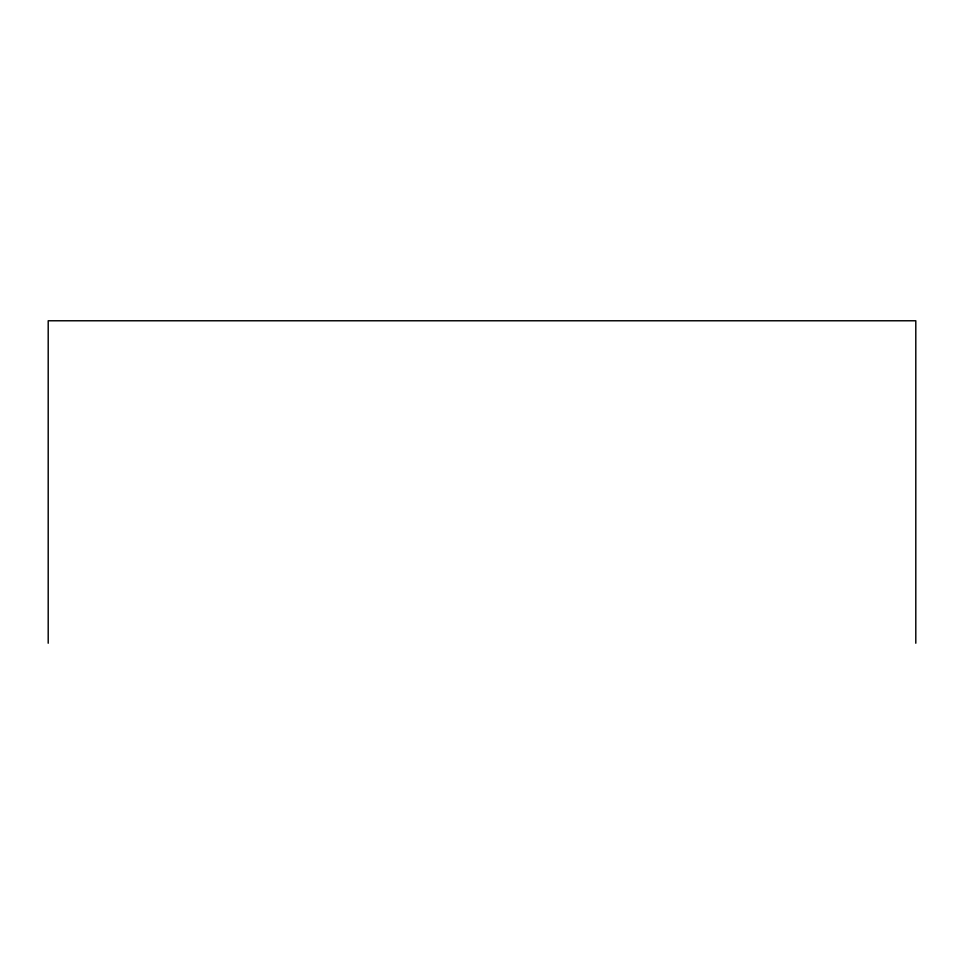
<?xml version="1.0" encoding="UTF-8"?>
<svg xmlns="http://www.w3.org/2000/svg" width="964" height="964" viewBox="0 0 964 964"><rect width="100%" height="100%" fill="white"/><g stroke="black" fill="none" stroke-linecap="round" stroke-linejoin="round"><path stroke-width="1.45" d="M915.8 643.229L915.8 320.771L48.2 320.771L48.2 643.229"/></g></svg>
